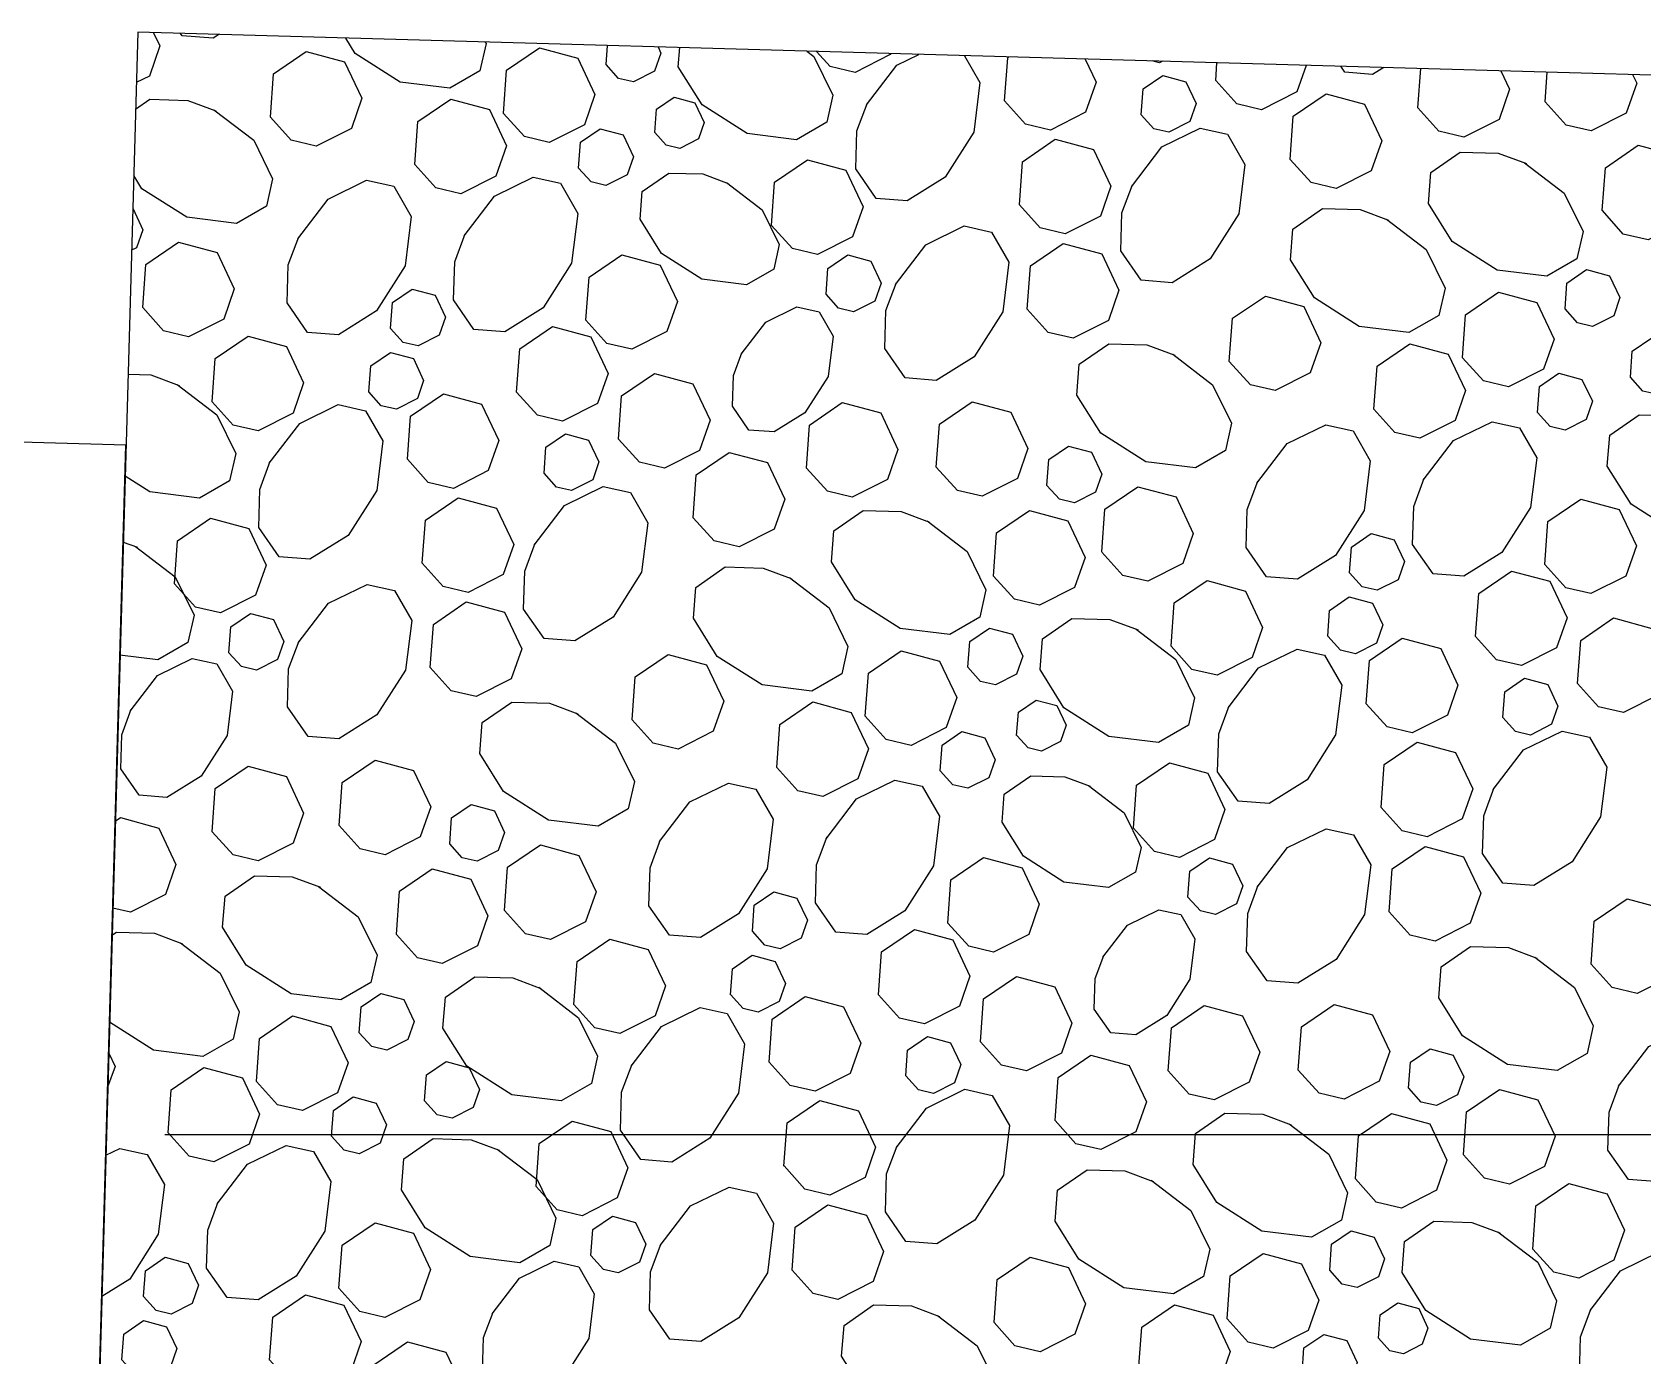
# Model space of a CAD drawing. Header units: feet. Extents: x 6037 to 11520, y 4436 to 7866.
# Drawn here: x 10177.65 to 10189.9, y 5037.06 to 5047.13 of the extents above; entities that cross this region are included whole.
import ezdxf

# ---------------------------------------------------------------- set-up
doc = ezdxf.new("R2010")
doc.units = ezdxf.units.FT
doc.header["$LTSCALE"] = 0.4
doc.header["$MEASUREMENT"] = 0
doc.linetypes.add('DASHED2', pattern=[0.375, 0.25, -0.125])
doc.linetypes.add('HIDDEN', pattern=[0.375, 0.25, -0.125])
for name, color, linetype in [('grid', 254, 'HIDDEN'), ('PAVING', 7, 'Continuous'), ('STORM', 7, 'Continuous'), ('STORM INLET', 7, 'Continuous')]:
    doc.layers.add(name, color=color, linetype=linetype)

msp = doc.modelspace()

# ---------------------------------------------------------------- linework, layer by layer
at = {"layer": 'grid', "color": 252, "linetype": 'DASHED2', "ltscale": 225}
msp.add_line((6128.66, 5038.745), (11431.869, 5038.745), dxfattribs=at)
at = {"layer": 'PAVING'}
msp.add_arc((9099.491, 3966.236), 1415.192, 38.959154, 49.587737, dxfattribs=at)
at = {"layer": 'STORM', "color": 1, "ltscale": 5, "flags": 128}
for points in [[(10200.628, 5035.245), (10200.948, 5046.492), (10178.453, 5047.131), (10178.133, 5035.884)], [(10178.574, 5047.127), (10178.622, 5047.026), (10178.542, 5046.797), (10178.442, 5046.747)], [(10179.071, 5047.113), (10179.026, 5047.085), (10178.791, 5047.103), (10178.778, 5047.122)], [(10181.097, 5047.055), (10181.103, 5047.044), (10181.056, 5046.836), (10180.828, 5046.704), (10180.45, 5046.751), (10180.108, 5046.969), (10180.035, 5047.086)], [(10179.462, 5046.485), (10179.485, 5046.813), (10179.735, 5046.983), (10180.027, 5046.905), (10180.158, 5046.628), (10180.078, 5046.398), (10179.811, 5046.264), (10179.621, 5046.308), (10179.462, 5046.485)], [(10181.235, 5046.513), (10181.259, 5046.841), (10181.509, 5047.012), (10181.8, 5046.933), (10181.931, 5046.656), (10181.851, 5046.427), (10181.584, 5046.292), (10181.394, 5046.336), (10181.235, 5046.513)], [(10182.016, 5046.885), (10182.026, 5047.029)], [(10182.411, 5047.019), (10182.433, 5046.97), (10182.385, 5046.833), (10182.225, 5046.752), (10182.111, 5046.779), (10182.016, 5046.885)], [(10183.544, 5046.986), (10183.597, 5046.946), (10183.741, 5046.652), (10183.694, 5046.445), (10183.465, 5046.313), (10183.088, 5046.36), (10182.746, 5046.577), (10182.565, 5046.867), (10182.577, 5047.013)], [(10184.181, 5046.968), (10184.177, 5046.96), (10183.911, 5046.825), (10183.72, 5046.869), (10183.617, 5046.984)], [(10183.996, 5046.578), (10184.227, 5046.88), (10184.396, 5046.962)], [(10184.743, 5046.952), (10184.86, 5046.748), (10184.813, 5046.371), (10184.596, 5046.029), (10184.306, 5045.848), (10184.071, 5045.866), (10183.915, 5046.09), (10183.924, 5046.379), (10184.004, 5046.593)], [(10185.046, 5046.608), (10185.071, 5046.936), (10185.08, 5046.943)], [(10185.66, 5046.926), (10185.743, 5046.75), (10185.663, 5046.522), (10185.396, 5046.386), (10185.206, 5046.431), (10185.047, 5046.608)], [(10186.249, 5046.91), (10186.227, 5046.898), (10186.17, 5046.912)], [(10186.654, 5046.762), (10186.663, 5046.898)], [(10187.341, 5046.878), (10187.27, 5046.676), (10187.003, 5046.54), (10186.813, 5046.585), (10186.654, 5046.762)], [(10187.932, 5046.862), (10187.847, 5046.809), (10187.636, 5046.826), (10187.605, 5046.871)], [(10188.192, 5046.554), (10188.214, 5046.854)], [(10186.086, 5046.503), (10186.101, 5046.699), (10186.251, 5046.802), (10186.426, 5046.754), (10186.504, 5046.588), (10186.457, 5046.451), (10186.296, 5046.37), (10186.182, 5046.396), (10186.086, 5046.503)], [(10188.822, 5046.837), (10188.888, 5046.696), (10188.809, 5046.467), (10188.542, 5046.332), (10188.352, 5046.377), (10188.192, 5046.554)], [(10189.159, 5046.601), (10189.175, 5046.826)], [(10189.825, 5046.808), (10189.856, 5046.743), (10189.776, 5046.514), (10189.509, 5046.379), (10189.319, 5046.424), (10189.159, 5046.601)], [(10178.436, 5046.544), (10178.545, 5046.621), (10178.834, 5046.612), (10179.048, 5046.532)], [(10180.562, 5046.123), (10180.585, 5046.451), (10180.835, 5046.621), (10181.128, 5046.542), (10181.258, 5046.265), (10181.178, 5046.036), (10180.912, 5045.901), (10180.721, 5045.946), (10180.562, 5046.123)], [(10182.387, 5046.367), (10182.399, 5046.544), (10182.534, 5046.636), (10182.692, 5046.594), (10182.763, 5046.444), (10182.72, 5046.32), (10182.576, 5046.247), (10182.473, 5046.271), (10182.387, 5046.367)], [(10187.221, 5046.163), (10187.244, 5046.491), (10187.494, 5046.661), (10187.786, 5046.582), (10187.917, 5046.305), (10187.837, 5046.076), (10187.571, 5045.941), (10187.38, 5045.986), (10187.221, 5046.163)], [(10179.032, 5046.54), (10179.335, 5046.309), (10179.478, 5046.015), (10179.432, 5045.807), (10179.203, 5045.676), (10178.826, 5045.723), (10178.484, 5045.94), (10178.422, 5046.04)], [(10181.806, 5046.097), (10181.82, 5046.294), (10181.97, 5046.396), (10182.145, 5046.349), (10182.224, 5046.182), (10182.176, 5046.045), (10182.015, 5045.964), (10181.902, 5045.991), (10181.806, 5046.097)], [(10186.012, 5045.955), (10186.243, 5046.258), (10186.536, 5046.401), (10186.744, 5046.354), (10186.875, 5046.125), (10186.829, 5045.748), (10186.611, 5045.406), (10186.322, 5045.225), (10186.086, 5045.243), (10185.931, 5045.467), (10185.939, 5045.756), (10186.02, 5045.97)], [(10185.16, 5045.817), (10185.183, 5046.145), (10185.433, 5046.316), (10185.725, 5046.237), (10185.856, 5045.96), (10185.776, 5045.731), (10185.509, 5045.596), (10185.319, 5045.641), (10185.16, 5045.817)], [(10189.594, 5045.773), (10189.618, 5046.1), (10189.868, 5046.271), (10190.16, 5046.192), (10190.291, 5045.915), (10190.211, 5045.686), (10189.944, 5045.551), (10189.754, 5045.595), (10189.595, 5045.773)], [(10183.275, 5045.661), (10183.298, 5045.989), (10183.548, 5046.159), (10183.84, 5046.08), (10183.971, 5045.803), (10183.891, 5045.574), (10183.624, 5045.439), (10183.434, 5045.484), (10183.275, 5045.661)], [(10189.002, 5046.138), (10189.305, 5045.907), (10189.448, 5045.614), (10189.401, 5045.406), (10189.173, 5045.275), (10188.795, 5045.321), (10188.453, 5045.539), (10188.273, 5045.828), (10188.29, 5046.063), (10188.514, 5046.219), (10188.803, 5046.211), (10189.017, 5046.131)], [(10179.67, 5045.559), (10179.901, 5045.861), (10180.194, 5046.004), (10180.402, 5045.958), (10180.534, 5045.729), (10180.487, 5045.352), (10180.27, 5045.01), (10179.98, 5044.829), (10179.745, 5044.847), (10179.589, 5045.071), (10179.598, 5045.36), (10179.678, 5045.574)], [(10180.936, 5045.582), (10181.168, 5045.884), (10181.461, 5046.027), (10181.669, 5045.981), (10181.8, 5045.752), (10181.754, 5045.374), (10181.536, 5045.033), (10181.246, 5044.852), (10181.011, 5044.87), (10180.856, 5045.094), (10180.864, 5045.383), (10180.944, 5045.597)], [(10182.932, 5045.986), (10183.204, 5045.778), (10183.333, 5045.515), (10183.291, 5045.327), (10183.085, 5045.209), (10182.745, 5045.251), (10182.438, 5045.447), (10182.275, 5045.708), (10182.291, 5045.919), (10182.493, 5046.059), (10182.753, 5046.052), (10182.945, 5045.98)], [(10178.415, 5045.791), (10178.492, 5045.628), (10178.443, 5045.491), (10178.405, 5045.472)], [(10187.953, 5045.708), (10188.255, 5045.477), (10188.398, 5045.184), (10188.351, 5044.976), (10188.123, 5044.845), (10187.745, 5044.891), (10187.404, 5045.109), (10187.223, 5045.398), (10187.241, 5045.633), (10187.465, 5045.789), (10187.753, 5045.781), (10187.967, 5045.701)], [(10184.217, 5045.211), (10184.448, 5045.513), (10184.74, 5045.657), (10184.949, 5045.61), (10185.08, 5045.382), (10185.034, 5045.004), (10184.816, 5044.662), (10184.527, 5044.481), (10184.291, 5044.5), (10184.136, 5044.723), (10184.144, 5045.013), (10184.224, 5045.227)], [(10178.491, 5045.035), (10178.515, 5045.363), (10178.764, 5045.533), (10179.056, 5045.454), (10179.187, 5045.177), (10179.107, 5044.948), (10178.84, 5044.814), (10178.65, 5044.858), (10178.491, 5045.035)], [(10185.22, 5045.024), (10185.244, 5045.352), (10185.494, 5045.522), (10185.786, 5045.444), (10185.917, 5045.167), (10185.837, 5044.937), (10185.57, 5044.803), (10185.38, 5044.847), (10185.22, 5045.024)], [(10181.862, 5044.94), (10181.886, 5045.268), (10182.136, 5045.438), (10182.428, 5045.359), (10182.559, 5045.082), (10182.479, 5044.853), (10182.212, 5044.718), (10182.022, 5044.763), (10181.863, 5044.94)], [(10183.69, 5045.137), (10183.704, 5045.334), (10183.854, 5045.436), (10184.029, 5045.388), (10184.108, 5045.222), (10184.06, 5045.085), (10183.899, 5045.004), (10183.785, 5045.031), (10183.69, 5045.137)], [(10189.311, 5045.025), (10189.325, 5045.222), (10189.475, 5045.324), (10189.65, 5045.277), (10189.729, 5045.111), (10189.681, 5044.973), (10189.521, 5044.892), (10189.406, 5044.919), (10189.311, 5045.025)], [(10180.376, 5044.877), (10180.39, 5045.074), (10180.54, 5045.176), (10180.715, 5045.129), (10180.794, 5044.963), (10180.746, 5044.825), (10180.586, 5044.744), (10180.472, 5044.771), (10180.376, 5044.877)], [(10186.757, 5044.625), (10186.781, 5044.954), (10187.031, 5045.123), (10187.323, 5045.045), (10187.454, 5044.768), (10187.373, 5044.539), (10187.107, 5044.404), (10186.917, 5044.449), (10186.757, 5044.626)], [(10188.53, 5044.653), (10188.554, 5044.981), (10188.804, 5045.152), (10189.096, 5045.073), (10189.227, 5044.796), (10189.147, 5044.567), (10188.88, 5044.432), (10188.69, 5044.477), (10188.531, 5044.653)], [(10183.043, 5044.68), (10183.23, 5044.925), (10183.468, 5045.04), (10183.636, 5045.003), (10183.743, 5044.818), (10183.705, 5044.512), (10183.529, 5044.235), (10183.294, 5044.089), (10183.103, 5044.103), (10182.977, 5044.285), (10182.984, 5044.519), (10183.049, 5044.692)], [(10181.335, 5044.393), (10181.359, 5044.721), (10181.608, 5044.891), (10181.901, 5044.813), (10182.032, 5044.535), (10181.951, 5044.307), (10181.685, 5044.172), (10181.494, 5044.216), (10181.335, 5044.393)], [(10179.018, 5044.319), (10179.042, 5044.648), (10179.292, 5044.818), (10179.584, 5044.739), (10179.715, 5044.462), (10179.635, 5044.233), (10179.368, 5044.098), (10179.178, 5044.142), (10179.018, 5044.319)], [(10186.328, 5044.68), (10186.63, 5044.449), (10186.773, 5044.156), (10186.727, 5043.948), (10186.499, 5043.817), (10186.121, 5043.863), (10185.779, 5044.08), (10185.598, 5044.37), (10185.616, 5044.605), (10185.84, 5044.761), (10186.129, 5044.752), (10186.343, 5044.673)], [(10187.857, 5044.263), (10187.881, 5044.591), (10188.131, 5044.761), (10188.423, 5044.682), (10188.554, 5044.405), (10188.474, 5044.176), (10188.207, 5044.042), (10188.017, 5044.086), (10187.857, 5044.263)], [(10189.808, 5044.507), (10189.822, 5044.703), (10189.972, 5044.805), (10190.148, 5044.758), (10190.226, 5044.592), (10190.178, 5044.454), (10190.018, 5044.374), (10189.904, 5044.4), (10189.808, 5044.507)], [(10180.21, 5044.395), (10180.225, 5044.592), (10180.375, 5044.694), (10180.55, 5044.647), (10180.628, 5044.481), (10180.581, 5044.343), (10180.421, 5044.262), (10180.306, 5044.289), (10180.211, 5044.395)], [(10178.379, 5044.528), (10178.553, 5044.523), (10178.768, 5044.443)], [(10182.111, 5044.035), (10182.134, 5044.364), (10182.385, 5044.534), (10182.677, 5044.455), (10182.807, 5044.178), (10182.727, 5043.949), (10182.461, 5043.814), (10182.271, 5043.859), (10182.111, 5044.035)], [(10189.101, 5044.237), (10189.116, 5044.434), (10189.265, 5044.536), (10189.44, 5044.489), (10189.519, 5044.323), (10189.471, 5044.185), (10189.311, 5044.104), (10189.197, 5044.131), (10189.101, 5044.237)], [(10178.752, 5044.45), (10179.055, 5044.219), (10179.198, 5043.926), (10179.151, 5043.718), (10178.923, 5043.586), (10178.545, 5043.633), (10178.357, 5043.753)], [(10179.454, 5043.851), (10179.685, 5044.153), (10179.978, 5044.297), (10180.186, 5044.25), (10180.317, 5044.021), (10180.271, 5043.644), (10180.053, 5043.302), (10179.763, 5043.121), (10179.529, 5043.14), (10179.373, 5043.363), (10179.381, 5043.652), (10179.461, 5043.866)], [(10180.504, 5043.882), (10180.528, 5044.21), (10180.778, 5044.38), (10181.069, 5044.301), (10181.2, 5044.024), (10181.12, 5043.795), (10180.854, 5043.66), (10180.663, 5043.704), (10180.504, 5043.882)], [(10183.54, 5043.815), (10183.563, 5044.142), (10183.813, 5044.313), (10184.105, 5044.234), (10184.236, 5043.957), (10184.156, 5043.728), (10183.889, 5043.593), (10183.699, 5043.638), (10183.54, 5043.815)], [(10184.528, 5043.821), (10184.552, 5044.149), (10184.802, 5044.319), (10185.094, 5044.241), (10185.225, 5043.964), (10185.145, 5043.735), (10184.878, 5043.6), (10184.688, 5043.645), (10184.528, 5043.821)], [(10186.966, 5043.699), (10187.197, 5044.001), (10187.49, 5044.144), (10187.698, 5044.098), (10187.829, 5043.869), (10187.783, 5043.492), (10187.565, 5043.15), (10187.276, 5042.969), (10187.04, 5042.987), (10186.885, 5043.211), (10186.893, 5043.5), (10186.973, 5043.714)], [(10188.232, 5043.722), (10188.463, 5044.024), (10188.756, 5044.167), (10188.964, 5044.121), (10189.096, 5043.892), (10189.049, 5043.515), (10188.831, 5043.173), (10188.542, 5042.992), (10188.307, 5043.01), (10188.151, 5043.234), (10188.16, 5043.523), (10188.239, 5043.737)], [(10190.362, 5044.139), (10190.664, 5043.908), (10190.808, 5043.615), (10190.761, 5043.407), (10190.532, 5043.275), (10190.155, 5043.322), (10189.813, 5043.54), (10189.632, 5043.829), (10189.651, 5044.064), (10189.874, 5044.22), (10190.163, 5044.211), (10190.377, 5044.131)], [(10181.544, 5043.776), (10181.558, 5043.973), (10181.708, 5044.075), (10181.883, 5044.028), (10181.961, 5043.862), (10181.914, 5043.724), (10181.753, 5043.643), (10181.639, 5043.67), (10181.544, 5043.776)], [(10182.678, 5043.436), (10182.702, 5043.764), (10182.952, 5043.934), (10183.244, 5043.856), (10183.375, 5043.579), (10183.294, 5043.35), (10183.028, 5043.215), (10182.838, 5043.26), (10182.678, 5043.436)], [(10185.369, 5043.683), (10185.383, 5043.88), (10185.533, 5043.982), (10185.708, 5043.935), (10185.787, 5043.769), (10185.739, 5043.631), (10185.579, 5043.55), (10185.465, 5043.577), (10185.369, 5043.683)], [(10181.469, 5043.229), (10181.7, 5043.531), (10181.993, 5043.674), (10182.201, 5043.628), (10182.333, 5043.399), (10182.286, 5043.022), (10182.069, 5042.68), (10181.779, 5042.499), (10181.544, 5042.517), (10181.388, 5042.741), (10181.397, 5043.03), (10181.477, 5043.244)], [(10185.786, 5043.176), (10185.81, 5043.503), (10186.06, 5043.673), (10186.352, 5043.595), (10186.483, 5043.318), (10186.403, 5043.089), (10186.136, 5042.954), (10185.946, 5042.998), (10185.786, 5043.175)], [(10180.617, 5043.091), (10180.641, 5043.419), (10180.89, 5043.589), (10181.183, 5043.51), (10181.313, 5043.234), (10181.233, 5043.004), (10180.966, 5042.869), (10180.776, 5042.914), (10180.617, 5043.091)], [(10189.158, 5043.08), (10189.181, 5043.408), (10189.431, 5043.578), (10189.723, 5043.5), (10189.854, 5043.223), (10189.774, 5042.993), (10189.507, 5042.859), (10189.317, 5042.903), (10189.158, 5043.08)], [(10178.732, 5042.934), (10178.756, 5043.262), (10179.006, 5043.433), (10179.297, 5043.354), (10179.429, 5043.077), (10179.348, 5042.848), (10179.082, 5042.713), (10178.892, 5042.757), (10178.732, 5042.934)], [(10184.459, 5043.412), (10184.762, 5043.18), (10184.905, 5042.888), (10184.858, 5042.679), (10184.63, 5042.548), (10184.252, 5042.595), (10183.91, 5042.812), (10183.73, 5043.102), (10183.748, 5043.337), (10183.972, 5043.492), (10184.26, 5043.484), (10184.475, 5043.404)], [(10184.963, 5042.993), (10184.987, 5043.321), (10185.237, 5043.492), (10185.529, 5043.413), (10185.66, 5043.135), (10185.58, 5042.907), (10185.313, 5042.772), (10185.123, 5042.816), (10184.964, 5042.993)], [(10187.672, 5043.017), (10187.686, 5043.214), (10187.836, 5043.316), (10188.011, 5043.269), (10188.09, 5043.103), (10188.042, 5042.965), (10187.882, 5042.885), (10187.767, 5042.911), (10187.672, 5043.017)], [(10178.436, 5043.219), (10178.738, 5042.988), (10178.881, 5042.695), (10178.835, 5042.487), (10178.606, 5042.355), (10178.318, 5042.391)], [(10178.342, 5043.252), (10178.451, 5043.212)], [(10183.41, 5042.982), (10183.712, 5042.751), (10183.855, 5042.458), (10183.809, 5042.249), (10183.58, 5042.118), (10183.202, 5042.165), (10182.861, 5042.382), (10182.68, 5042.672), (10182.698, 5042.907), (10182.922, 5043.063), (10183.211, 5043.054), (10183.425, 5042.974)], [(10179.674, 5042.485), (10179.905, 5042.787), (10180.198, 5042.93), (10180.406, 5042.884), (10180.537, 5042.655), (10180.491, 5042.278), (10180.273, 5041.936), (10179.984, 5041.755), (10179.749, 5041.773), (10179.593, 5041.997), (10179.601, 5042.286), (10179.681, 5042.5)], [(10186.314, 5042.46), (10186.338, 5042.788), (10186.588, 5042.958), (10186.879, 5042.879), (10187.01, 5042.602), (10186.93, 5042.373), (10186.664, 5042.238), (10186.473, 5042.283), (10186.314, 5042.46)], [(10188.63, 5042.533), (10188.654, 5042.861), (10188.904, 5043.031), (10189.196, 5042.953), (10189.327, 5042.676), (10189.247, 5042.447), (10188.98, 5042.312), (10188.79, 5042.356), (10188.63, 5042.533)], [(10180.678, 5042.298), (10180.702, 5042.625), (10180.952, 5042.796), (10181.244, 5042.717), (10181.374, 5042.44), (10181.294, 5042.211), (10181.028, 5042.076), (10180.837, 5042.121), (10180.678, 5042.298)], [(10187.506, 5042.535), (10187.52, 5042.732), (10187.67, 5042.834), (10187.845, 5042.787), (10187.924, 5042.621), (10187.876, 5042.483), (10187.716, 5042.402), (10187.602, 5042.429), (10187.506, 5042.535)], [(10179.147, 5042.41), (10179.161, 5042.607), (10179.311, 5042.709), (10179.486, 5042.662), (10179.565, 5042.496), (10179.517, 5042.358), (10179.357, 5042.277), (10179.243, 5042.304), (10179.147, 5042.41)], [(10189.406, 5042.176), (10189.43, 5042.503), (10189.68, 5042.674), (10189.972, 5042.595), (10190.103, 5042.318), (10190.023, 5042.089), (10189.756, 5041.954), (10189.566, 5041.999), (10189.407, 5042.176)], [(10184.768, 5042.299), (10184.782, 5042.495), (10184.932, 5042.597), (10185.108, 5042.55), (10185.186, 5042.384), (10185.138, 5042.247), (10184.978, 5042.166), (10184.864, 5042.192), (10184.768, 5042.299)], [(10186.048, 5042.59), (10186.35, 5042.359), (10186.493, 5042.066), (10186.447, 5041.858), (10186.218, 5041.727), (10185.84, 5041.773), (10185.499, 5041.991), (10185.318, 5042.281), (10185.336, 5042.515), (10185.56, 5042.671), (10185.849, 5042.663), (10186.063, 5042.583)], [(10186.749, 5041.991), (10186.98, 5042.294), (10187.273, 5042.437), (10187.481, 5042.39), (10187.613, 5042.162), (10187.566, 5041.784), (10187.349, 5041.443), (10187.059, 5041.262), (10186.824, 5041.28), (10186.668, 5041.504), (10186.677, 5041.792), (10186.757, 5042.006)], [(10187.799, 5042.022), (10187.823, 5042.35), (10188.073, 5042.52), (10188.365, 5042.441), (10188.496, 5042.164), (10188.416, 5041.935), (10188.149, 5041.8), (10187.959, 5041.845), (10187.799, 5042.022)], [(10178.396, 5041.965), (10178.604, 5042.237), (10178.868, 5042.366), (10179.055, 5042.324), (10179.174, 5042.118), (10179.132, 5041.779), (10178.936, 5041.471), (10178.675, 5041.308), (10178.464, 5041.325), (10178.324, 5041.526), (10178.331, 5041.786), (10178.404, 5041.979)], [(10182.214, 5041.899), (10182.238, 5042.227), (10182.488, 5042.397), (10182.78, 5042.318), (10182.911, 5042.041), (10182.831, 5041.812), (10182.564, 5041.677), (10182.374, 5041.722), (10182.214, 5041.899)], [(10183.988, 5041.927), (10184.011, 5042.255), (10184.261, 5042.425), (10184.553, 5042.346), (10184.684, 5042.069), (10184.604, 5041.84), (10184.337, 5041.705), (10184.147, 5041.75), (10183.988, 5041.927)], [(10188.839, 5041.917), (10188.853, 5042.113), (10189.003, 5042.215), (10189.179, 5042.168), (10189.257, 5042.002), (10189.209, 5041.865), (10189.049, 5041.783), (10188.935, 5041.81), (10188.839, 5041.916)], [(10181.785, 5041.953), (10182.088, 5041.722), (10182.231, 5041.429), (10182.184, 5041.221), (10181.956, 5041.09), (10181.578, 5041.137), (10181.236, 5041.354), (10181.055, 5041.643), (10181.074, 5041.879), (10181.298, 5042.034), (10181.586, 5042.026), (10181.801, 5041.946)], [(10183.314, 5041.536), (10183.338, 5041.864), (10183.588, 5042.035), (10183.88, 5041.956), (10184.011, 5041.679), (10183.931, 5041.45), (10183.664, 5041.315), (10183.474, 5041.359), (10183.315, 5041.536)], [(10185.139, 5041.781), (10185.152, 5041.958), (10185.287, 5042.05), (10185.445, 5042.007), (10185.515, 5041.858), (10185.472, 5041.734), (10185.328, 5041.661), (10185.226, 5041.685), (10185.14, 5041.781)], [(10188.764, 5041.369), (10188.995, 5041.671), (10189.289, 5041.814), (10189.496, 5041.768), (10189.628, 5041.539), (10189.581, 5041.162), (10189.364, 5040.82), (10189.074, 5040.639), (10188.839, 5040.657), (10188.684, 5040.881), (10188.692, 5041.17), (10188.772, 5041.384)], [(10184.558, 5041.51), (10184.572, 5041.707), (10184.722, 5041.81), (10184.898, 5041.762), (10184.976, 5041.596), (10184.928, 5041.458), (10184.768, 5041.378), (10184.654, 5041.405), (10184.558, 5041.51)], [(10187.912, 5041.231), (10187.936, 5041.559), (10188.186, 5041.729), (10188.478, 5041.651), (10188.609, 5041.374), (10188.529, 5041.145), (10188.262, 5041.01), (10188.072, 5041.054), (10187.912, 5041.231)], [(10179.985, 5041.095), (10180.009, 5041.423), (10180.259, 5041.593), (10180.551, 5041.514), (10180.682, 5041.237), (10180.602, 5041.008), (10180.335, 5040.873), (10180.145, 5040.918), (10179.985, 5041.095)], [(10186.027, 5041.074), (10186.051, 5041.403), (10186.301, 5041.573), (10186.593, 5041.494), (10186.724, 5041.217), (10186.644, 5040.988), (10186.377, 5040.853), (10186.187, 5040.898), (10186.028, 5041.075)], [(10179.018, 5041.048), (10179.042, 5041.376), (10179.292, 5041.546), (10179.584, 5041.467), (10179.715, 5041.19), (10179.635, 5040.961), (10179.368, 5040.826), (10179.178, 5040.871), (10179.018, 5041.048)], [(10185.685, 5041.4), (10185.957, 5041.192), (10186.086, 5040.928), (10186.044, 5040.741), (10185.838, 5040.623), (10185.498, 5040.665), (10185.191, 5040.861), (10185.028, 5041.121), (10185.044, 5041.333), (10185.246, 5041.473), (10185.505, 5041.465), (10185.698, 5041.394)], [(10182.423, 5040.973), (10182.654, 5041.275), (10182.947, 5041.418), (10183.155, 5041.372), (10183.286, 5041.143), (10183.24, 5040.765), (10183.022, 5040.423), (10182.733, 5040.243), (10182.498, 5040.261), (10182.342, 5040.485), (10182.351, 5040.773), (10182.43, 5040.988)], [(10183.689, 5040.995), (10183.92, 5041.298), (10184.213, 5041.441), (10184.421, 5041.394), (10184.553, 5041.166), (10184.506, 5040.788), (10184.289, 5040.446), (10183.999, 5040.266), (10183.764, 5040.284), (10183.608, 5040.508), (10183.617, 5040.796), (10183.697, 5041.011)], [(10180.826, 5040.956), (10180.841, 5041.153), (10180.99, 5041.256), (10181.166, 5041.208), (10181.244, 5041.042), (10181.196, 5040.905), (10181.036, 5040.824), (10180.922, 5040.85), (10180.826, 5040.956)], [(10178.282, 5041.129), (10178.321, 5041.155), (10178.613, 5041.076), (10178.743, 5040.799), (10178.663, 5040.57), (10178.397, 5040.436), (10178.263, 5040.467)], [(10186.969, 5040.625), (10187.2, 5040.927), (10187.493, 5041.07), (10187.701, 5041.024), (10187.833, 5040.795), (10187.786, 5040.418), (10187.569, 5040.076), (10187.279, 5039.895), (10187.044, 5039.913), (10186.888, 5040.137), (10186.897, 5040.426), (10186.977, 5040.64)], [(10181.244, 5040.449), (10181.267, 5040.777), (10181.517, 5040.947), (10181.809, 5040.868), (10181.94, 5040.591), (10181.86, 5040.362), (10181.593, 5040.227), (10181.403, 5040.272), (10181.243, 5040.449)], [(10184.615, 5040.353), (10184.638, 5040.681), (10184.888, 5040.852), (10185.18, 5040.773), (10185.311, 5040.496), (10185.231, 5040.267), (10184.964, 5040.132), (10184.775, 5040.176), (10184.615, 5040.353)], [(10186.442, 5040.55), (10186.457, 5040.747), (10186.607, 5040.849), (10186.782, 5040.802), (10186.86, 5040.636), (10186.812, 5040.498), (10186.652, 5040.418), (10186.538, 5040.445), (10186.442, 5040.55)], [(10187.973, 5040.438), (10187.997, 5040.766), (10188.247, 5040.936), (10188.539, 5040.857), (10188.67, 5040.58), (10188.59, 5040.351), (10188.323, 5040.216), (10188.133, 5040.261), (10187.973, 5040.438)], [(10179.828, 5040.632), (10180.131, 5040.401), (10180.274, 5040.108), (10180.227, 5039.9), (10179.999, 5039.769), (10179.621, 5039.815), (10179.279, 5040.033), (10179.099, 5040.322), (10179.117, 5040.558), (10179.341, 5040.713), (10179.629, 5040.705), (10179.844, 5040.625)], [(10180.421, 5040.267), (10180.444, 5040.595), (10180.694, 5040.765), (10180.986, 5040.686), (10181.117, 5040.409), (10181.037, 5040.18), (10180.77, 5040.045), (10180.58, 5040.089), (10180.421, 5040.267)], [(10183.129, 5040.291), (10183.143, 5040.488), (10183.293, 5040.59), (10183.468, 5040.542), (10183.547, 5040.376), (10183.499, 5040.239), (10183.339, 5040.158), (10183.224, 5040.184), (10183.129, 5040.291)], [(10189.51, 5040.039), (10189.533, 5040.367), (10189.783, 5040.537), (10190.075, 5040.459), (10190.206, 5040.182), (10190.126, 5039.952), (10189.859, 5039.818), (10189.669, 5039.862), (10189.51, 5040.039)], [(10185.796, 5040.094), (10185.983, 5040.338), (10186.22, 5040.454), (10186.389, 5040.417), (10186.495, 5040.232), (10186.457, 5039.926), (10186.281, 5039.649), (10186.047, 5039.502), (10185.856, 5039.517), (10185.73, 5039.699), (10185.737, 5039.932), (10185.802, 5040.106)], [(10178.257, 5040.26), (10178.291, 5040.283), (10178.58, 5040.275), (10178.794, 5040.195)], [(10181.771, 5039.733), (10181.795, 5040.061), (10182.045, 5040.231), (10182.337, 5040.153), (10182.467, 5039.876), (10182.388, 5039.647), (10182.121, 5039.512), (10181.931, 5039.556), (10181.771, 5039.733)], [(10184.087, 5039.807), (10184.111, 5040.135), (10184.361, 5040.305), (10184.653, 5040.226), (10184.784, 5039.949), (10184.704, 5039.72), (10184.437, 5039.586), (10184.247, 5039.63), (10184.088, 5039.807)], [(10178.779, 5040.202), (10179.081, 5039.971), (10179.225, 5039.678), (10179.178, 5039.47), (10178.949, 5039.339), (10178.572, 5039.385), (10178.239, 5039.598)], [(10182.963, 5039.808), (10182.977, 5040.005), (10183.127, 5040.108), (10183.303, 5040.06), (10183.381, 5039.894), (10183.333, 5039.757), (10183.173, 5039.676), (10183.059, 5039.702), (10182.963, 5039.809)], [(10189.08, 5040.094), (10189.383, 5039.863), (10189.526, 5039.57), (10189.48, 5039.361), (10189.251, 5039.23), (10188.874, 5039.277), (10188.532, 5039.494), (10188.351, 5039.784), (10188.369, 5040.019), (10188.593, 5040.175), (10188.882, 5040.166), (10189.096, 5040.086)], [(10181.505, 5039.864), (10181.807, 5039.633), (10181.951, 5039.34), (10181.904, 5039.132), (10181.675, 5039), (10181.298, 5039.047), (10180.956, 5039.264), (10180.775, 5039.554), (10180.794, 5039.789), (10181.017, 5039.945), (10181.306, 5039.936), (10181.52, 5039.856)], [(10184.863, 5039.449), (10184.887, 5039.777), (10185.137, 5039.947), (10185.429, 5039.869), (10185.56, 5039.592), (10185.48, 5039.363), (10185.213, 5039.228), (10185.023, 5039.272), (10184.864, 5039.449)], [(10180.137, 5039.519), (10180.152, 5039.716), (10180.301, 5039.818), (10180.476, 5039.771), (10180.555, 5039.604), (10180.507, 5039.467), (10180.347, 5039.386), (10180.233, 5039.413), (10180.137, 5039.519)], [(10183.257, 5039.295), (10183.28, 5039.623), (10183.53, 5039.793), (10183.822, 5039.715), (10183.953, 5039.438), (10183.873, 5039.208), (10183.606, 5039.073), (10183.416, 5039.118), (10183.257, 5039.295)], [(10187.281, 5039.235), (10187.305, 5039.563), (10187.554, 5039.733), (10187.847, 5039.655), (10187.977, 5039.377), (10187.897, 5039.149), (10187.631, 5039.013), (10187.44, 5039.058), (10187.281, 5039.235)], [(10179.357, 5039.147), (10179.38, 5039.475), (10179.63, 5039.646), (10179.922, 5039.567), (10180.053, 5039.29), (10179.973, 5039.061), (10179.706, 5038.926), (10179.516, 5038.97), (10179.357, 5039.148)], [(10182.206, 5039.265), (10182.437, 5039.567), (10182.731, 5039.71), (10182.938, 5039.664), (10183.07, 5039.435), (10183.023, 5039.058), (10182.806, 5038.716), (10182.516, 5038.535), (10182.281, 5038.553), (10182.125, 5038.777), (10182.134, 5039.066), (10182.214, 5039.28)], [(10186.292, 5039.229), (10186.316, 5039.556), (10186.566, 5039.727), (10186.858, 5039.648), (10186.989, 5039.371), (10186.909, 5039.142), (10186.642, 5039.007), (10186.452, 5039.051), (10186.293, 5039.229)], [(10184.296, 5039.19), (10184.31, 5039.387), (10184.461, 5039.489), (10184.636, 5039.442), (10184.714, 5039.276), (10184.666, 5039.138), (10184.506, 5039.057), (10184.392, 5039.084), (10184.296, 5039.19)], [(10189.718, 5039.113), (10189.949, 5039.415), (10190.242, 5039.558), (10190.45, 5039.512), (10190.582, 5039.283), (10190.535, 5038.906), (10190.318, 5038.564), (10190.028, 5038.383), (10189.793, 5038.401), (10189.637, 5038.625), (10189.646, 5038.914), (10189.726, 5039.128)], [(10178.232, 5039.363), (10178.28, 5039.262), (10178.224, 5039.104)], [(10188.121, 5039.097), (10188.136, 5039.294), (10188.286, 5039.396), (10188.461, 5039.348), (10188.54, 5039.183), (10188.492, 5039.045), (10188.332, 5038.964), (10188.217, 5038.991), (10188.122, 5039.097)], [(10178.684, 5038.757), (10178.707, 5039.085), (10178.957, 5039.255), (10179.249, 5039.176), (10179.38, 5038.899), (10179.3, 5038.67), (10179.033, 5038.536), (10178.843, 5038.58), (10178.684, 5038.757)], [(10180.634, 5039.001), (10180.649, 5039.197), (10180.799, 5039.299), (10180.974, 5039.252), (10181.052, 5039.086), (10181.005, 5038.949), (10180.844, 5038.868), (10180.73, 5038.894), (10180.634, 5039.001)], [(10185.431, 5038.85), (10185.454, 5039.178), (10185.704, 5039.348), (10185.996, 5039.27), (10186.127, 5038.993), (10186.047, 5038.764), (10185.78, 5038.629), (10185.59, 5038.673), (10185.431, 5038.85)], [(10179.927, 5038.731), (10179.941, 5038.928), (10180.092, 5039.03), (10180.266, 5038.983), (10180.346, 5038.817), (10180.297, 5038.679), (10180.137, 5038.598), (10180.023, 5038.625), (10179.927, 5038.731)], [(10183.369, 5038.504), (10183.393, 5038.833), (10183.643, 5039.003), (10183.935, 5038.924), (10184.066, 5038.647), (10183.986, 5038.418), (10183.719, 5038.283), (10183.529, 5038.328), (10183.37, 5038.505)], [(10184.222, 5038.643), (10184.453, 5038.944), (10184.746, 5039.088), (10184.954, 5039.041), (10185.085, 5038.813), (10185.038, 5038.435), (10184.821, 5038.093), (10184.531, 5037.912), (10184.296, 5037.931), (10184.141, 5038.155), (10184.149, 5038.444), (10184.229, 5038.657)], [(10188.539, 5038.589), (10188.562, 5038.917), (10188.812, 5039.087), (10189.104, 5039.009), (10189.235, 5038.731), (10189.155, 5038.502), (10188.888, 5038.367), (10188.698, 5038.412), (10188.539, 5038.589)], [(10187.212, 5038.826), (10187.514, 5038.594), (10187.657, 5038.301), (10187.611, 5038.093), (10187.383, 5037.962), (10187.005, 5038.008), (10186.663, 5038.226), (10186.482, 5038.515), (10186.5, 5038.751), (10186.724, 5038.906), (10187.013, 5038.898), (10187.227, 5038.818)], [(10187.716, 5038.407), (10187.74, 5038.735), (10187.99, 5038.905), (10188.282, 5038.826), (10188.413, 5038.549), (10188.333, 5038.32), (10188.066, 5038.185), (10187.875, 5038.23), (10187.716, 5038.407)], [(10181.485, 5038.348), (10181.508, 5038.676), (10181.758, 5038.846), (10182.051, 5038.768), (10182.181, 5038.491), (10182.101, 5038.262), (10181.834, 5038.126), (10181.644, 5038.171), (10181.485, 5038.348)], [(10178.21, 5038.587), (10178.316, 5038.638), (10178.524, 5038.592), (10178.656, 5038.363), (10178.609, 5037.986), (10178.392, 5037.644), (10178.179, 5037.512)], [(10179.058, 5038.216), (10179.289, 5038.518), (10179.582, 5038.661), (10179.79, 5038.615), (10179.922, 5038.387), (10179.875, 5038.009), (10179.658, 5037.667), (10179.368, 5037.486), (10179.133, 5037.504), (10178.977, 5037.728), (10178.986, 5038.017), (10179.066, 5038.231)], [(10181.188, 5038.633), (10181.491, 5038.402), (10181.634, 5038.109), (10181.587, 5037.901), (10181.359, 5037.769), (10180.981, 5037.816), (10180.639, 5038.034), (10180.459, 5038.323), (10180.477, 5038.558), (10180.701, 5038.714), (10180.989, 5038.705), (10181.203, 5038.625)], [(10186.162, 5038.396), (10186.465, 5038.165), (10186.608, 5037.871), (10186.561, 5037.663), (10186.333, 5037.532), (10185.955, 5037.579), (10185.613, 5037.796), (10185.433, 5038.086), (10185.451, 5038.321), (10185.675, 5038.476), (10185.963, 5038.468), (10186.177, 5038.388)], [(10182.426, 5037.899), (10182.658, 5038.201), (10182.951, 5038.344), (10183.159, 5038.298), (10183.29, 5038.069), (10183.243, 5037.691), (10183.026, 5037.35), (10182.736, 5037.169), (10182.501, 5037.187), (10182.346, 5037.411), (10182.354, 5037.7), (10182.434, 5037.914)], [(10189.066, 5037.873), (10189.09, 5038.202), (10189.34, 5038.372), (10189.632, 5038.293), (10189.763, 5038.016), (10189.683, 5037.787), (10189.416, 5037.652), (10189.226, 5037.696), (10189.066, 5037.873)], [(10183.431, 5037.711), (10183.454, 5038.039), (10183.704, 5038.21), (10183.996, 5038.131), (10184.127, 5037.854), (10184.047, 5037.625), (10183.78, 5037.49), (10183.59, 5037.534), (10183.431, 5037.711)], [(10179.984, 5037.574), (10180.008, 5037.902), (10180.258, 5038.072), (10180.55, 5037.994), (10180.68, 5037.716), (10180.6, 5037.487), (10180.333, 5037.352), (10180.143, 5037.397), (10179.984, 5037.574)], [(10181.9, 5037.824), (10181.914, 5038.021), (10182.064, 5038.123), (10182.239, 5038.075), (10182.318, 5037.909), (10182.269, 5037.772), (10182.109, 5037.691), (10181.995, 5037.718), (10181.9, 5037.824)], [(10188.8, 5038.004), (10189.103, 5037.773), (10189.246, 5037.48), (10189.199, 5037.272), (10188.971, 5037.141), (10188.593, 5037.187), (10188.252, 5037.405), (10188.071, 5037.694), (10188.089, 5037.929), (10188.313, 5038.085), (10188.601, 5038.076), (10188.816, 5037.997)], [(10187.521, 5037.712), (10187.535, 5037.909), (10187.685, 5038.011), (10187.86, 5037.964), (10187.938, 5037.798), (10187.891, 5037.661), (10187.73, 5037.58), (10187.616, 5037.606), (10187.521, 5037.712)], [(10178.498, 5037.511), (10178.512, 5037.708), (10178.662, 5037.81), (10178.837, 5037.763), (10178.916, 5037.597), (10178.868, 5037.459), (10178.708, 5037.378), (10178.594, 5037.405), (10178.498, 5037.511)], [(10181.149, 5037.379), (10181.357, 5037.651), (10181.621, 5037.78), (10181.808, 5037.738), (10181.926, 5037.532), (10181.884, 5037.192), (10181.689, 5036.885), (10181.428, 5036.722), (10181.217, 5036.738), (10181.076, 5036.94), (10181.084, 5037.2), (10181.156, 5037.393)], [(10184.967, 5037.313), (10184.991, 5037.641), (10185.241, 5037.811), (10185.533, 5037.732), (10185.663, 5037.455), (10185.583, 5037.226), (10185.317, 5037.091), (10185.126, 5037.136), (10184.967, 5037.313)], [(10186.74, 5037.341), (10186.764, 5037.668), (10187.014, 5037.839), (10187.306, 5037.76), (10187.437, 5037.483), (10187.357, 5037.254), (10187.09, 5037.119), (10186.9, 5037.164), (10186.74, 5037.341)], [(10189.502, 5037.405), (10189.733, 5037.708), (10190.026, 5037.851), (10190.234, 5037.804), (10190.365, 5037.575), (10190.319, 5037.198), (10190.101, 5036.856), (10189.812, 5036.676), (10189.577, 5036.693), (10189.421, 5036.917), (10189.429, 5037.206), (10189.509, 5037.421)], [(10179.456, 5037.027), (10179.48, 5037.355), (10179.73, 5037.525), (10180.022, 5037.447), (10180.153, 5037.17), (10180.073, 5036.941), (10179.806, 5036.806), (10179.616, 5036.85), (10179.457, 5037.028)], [(10184.538, 5037.367), (10184.84, 5037.136), (10184.983, 5036.843), (10184.937, 5036.635), (10184.708, 5036.503), (10184.331, 5036.55), (10183.989, 5036.768), (10183.808, 5037.057), (10183.826, 5037.292), (10184.05, 5037.448), (10184.339, 5037.44), (10184.553, 5037.36)], [(10186.067, 5036.95), (10186.091, 5037.278), (10186.341, 5037.448), (10186.633, 5037.37), (10186.764, 5037.093), (10186.684, 5036.864), (10186.417, 5036.729), (10186.227, 5036.773), (10186.067, 5036.95)], [(10187.892, 5037.194), (10187.905, 5037.372), (10188.04, 5037.463), (10188.198, 5037.421), (10188.268, 5037.271), (10188.225, 5037.148), (10188.081, 5037.075), (10187.978, 5037.099), (10187.892, 5037.195)], [(10178.332, 5037.029), (10178.347, 5037.226), (10178.497, 5037.328), (10178.671, 5037.281), (10178.75, 5037.115), (10178.702, 5036.977), (10178.542, 5036.896), (10178.428, 5036.923), (10178.332, 5037.029)], [(10180.233, 5036.67), (10180.256, 5036.998), (10180.506, 5037.168), (10180.798, 5037.089), (10180.929, 5036.812), (10180.849, 5036.583), (10180.582, 5036.448), (10180.392, 5036.493), (10180.233, 5036.67)], [(10187.311, 5036.924), (10187.325, 5037.121), (10187.475, 5037.223), (10187.65, 5037.176), (10187.729, 5037.01), (10187.681, 5036.872), (10187.521, 5036.791), (10187.407, 5036.818), (10187.311, 5036.924)]]:
    msp.add_lwpolyline(points, dxfattribs=at)
at = {"layer": 'STORM INLET', "flags": 128}
msp.add_lwpolyline([(10151.334, 5028.533), (10177.903, 5027.777), (10178.363, 5043.99), (10151.797, 5044.745)], close=True, dxfattribs=at)

doc.saveas('drawing.dxf')
